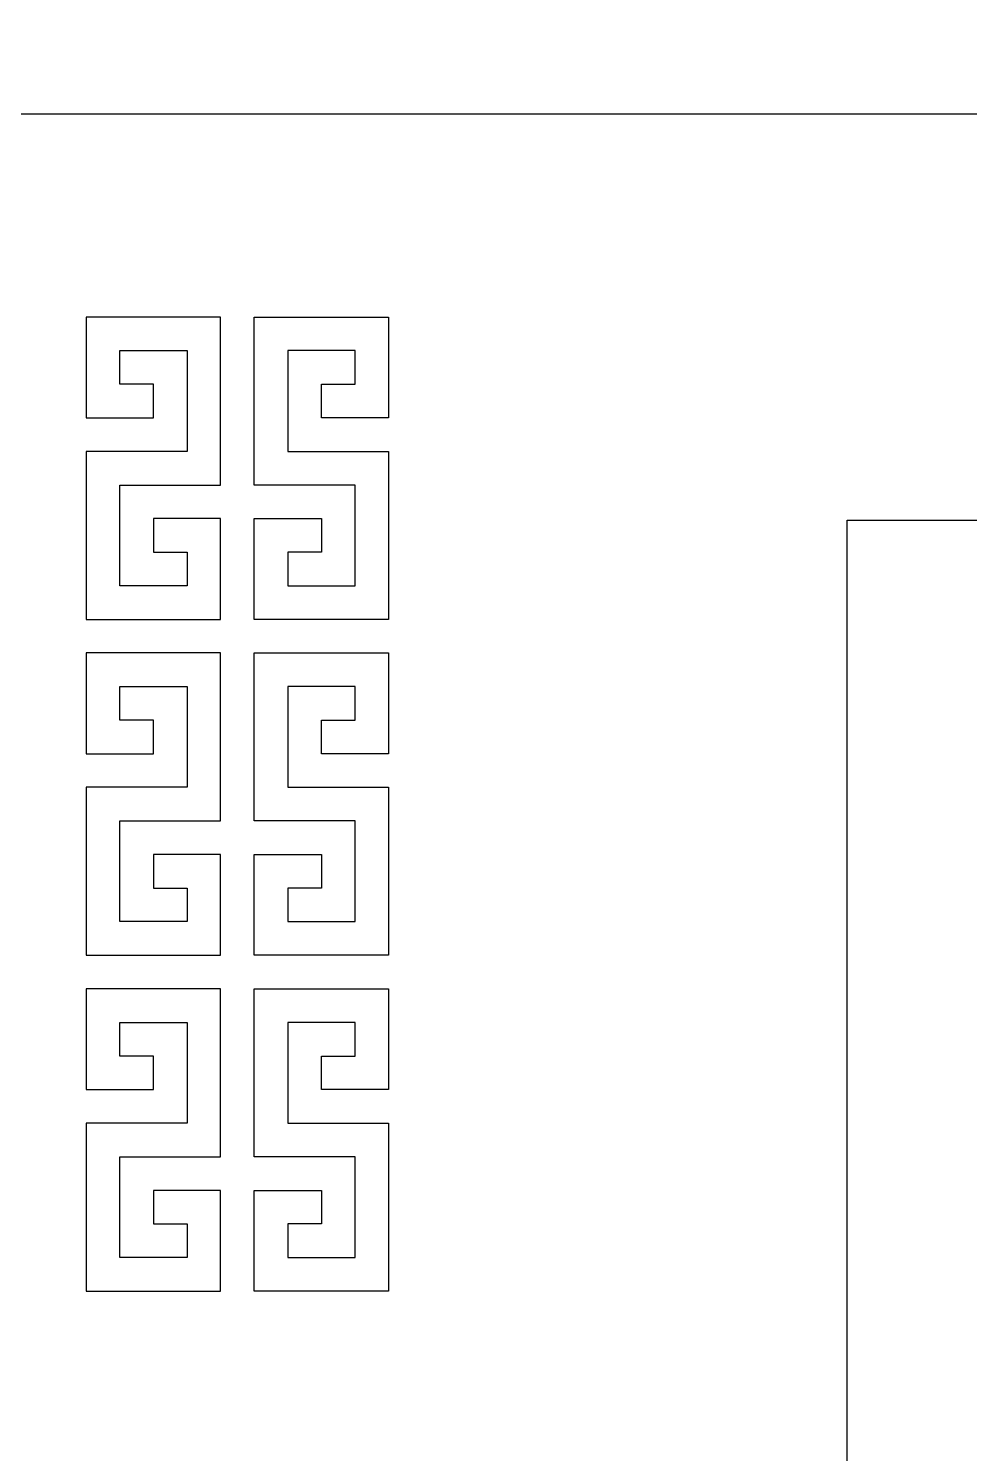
# Model space of a CAD drawing. Header units: centimetres. Extents: x -67.6 to -19.4, y -15.9 to 27.8.
# Drawn here: x -61.308 to -60.149, y -2.431 to -0.676 of the extents above; entities that cross this region are included whole.
import ezdxf

# ---------------------------------------------------------------- set-up
doc = ezdxf.new("R2010")
doc.units = ezdxf.units.CM
doc.header["$MEASUREMENT"] = 0
doc.layers.add('Layer 1', color=7, linetype='Continuous')

msp = doc.modelspace()

# ---------------------------------------------------------------- linework, layer by layer
at = {"layer": 'Layer 1', "color": 250, "lineweight": 25}
msp.add_open_spline([(-53.79952, -5.68124), (-53.79952, -5.68124), (-52.99952, -5.68124), (-52.99952, -5.68124), (-52.99952, -5.68124), (-52.99952, -3.68124), (-52.99952, -3.68124), (-52.99952, -3.68124), (-52.69952, -3.68124), (-52.69952, -3.68124), (-52.69952, -3.68124), (-52.69952, -1.28124), (-52.69952, -1.28124), (-52.69952, -1.28124), (-52.99952, -1.28124), (-52.99952, -1.28124), (-52.99952, -1.28124), (-52.99952, 1.45875), (-52.99952, 1.45875), (-52.99952, 1.45875), (-53.99952, 1.45875), (-53.99952, 1.45875), (-53.99952, 1.45875), (-53.99952, 1.75875), (-53.99952, 1.75875), (-53.99952, 1.75875), (-52.99952, 1.75875), (-52.99952, 1.75875), (-52.99952, 1.75875), (-52.99952, 5.21876), (-52.99952, 5.21876), (-52.99952, 5.21876), (-52.69952, 5.21876), (-52.69952, 5.21876), (-52.69952, 5.21876), (-52.69952, 6.71876), (-52.69952, 6.71876), (-52.69952, 6.71876), (-52.99952, 6.71876), (-52.99952, 6.71876), (-52.99952, 6.71876), (-52.99952, 9.11876), (-52.99952, 9.11876), (-52.99952, 9.11876), (-52.69952, 9.11876), (-52.69952, 9.11876), (-52.69952, 9.11876), (-52.69952, 9.71876), (-52.69952, 9.71876), (-52.69952, 9.71876), (-52.99952, 9.71876), (-52.99952, 9.71876), (-52.99952, 9.71876), (-59.99952, 9.71876), (-59.99952, 9.71876), (-59.99952, 9.71876), (-60.29952, 9.71876), (-60.29952, 9.71876), (-60.29952, 9.71876), (-60.29952, 9.11876), (-60.29952, 9.11876), (-60.29952, 9.11876), (-59.99952, 9.11876), (-59.99952, 9.11876), (-59.99952, 9.11876), (-59.99952, 6.71876), (-59.99952, 6.71876), (-59.99952, 6.71876), (-60.29952, 6.71876), (-60.29952, 6.71876), (-60.29952, 6.71876), (-60.29952, 5.21876), (-60.29952, 5.21876), (-60.29952, 5.21876), (-59.99952, 5.21876), (-59.99952, 5.21876), (-59.99952, 5.21876), (-59.99952, 1.75875), (-59.99952, 1.75875), (-59.99952, 1.75875), (-58.99952, 1.75875), (-58.99952, 1.75875), (-58.99952, 1.75875), (-58.99952, 1.45875), (-58.99952, 1.45875), (-58.99952, 1.45875), (-59.99952, 1.45875), (-59.99952, 1.45875), (-59.99952, 1.45875), (-59.99952, -1.28124), (-59.99952, -1.28124), (-59.99952, -1.28124), (-60.29952, -1.28124), (-60.29952, -1.28124), (-60.29952, -1.28124), (-60.29952, -3.68124), (-60.29952, -3.68124), (-60.29952, -3.68124), (-59.99952, -3.68124), (-59.99952, -3.68124), (-59.99952, -3.68124), (-59.99952, -5.68124), (-59.99952, -5.68124), (-59.99952, -5.68124), (-59.19952, -5.68124), (-59.19952, -5.68124), (-59.08952, -5.68124), (-58.99952, -5.59124), (-58.99952, -5.48124), (-58.99952, -5.48124), (-58.99952, -5.18124), (-58.99952, -5.18124), (-58.99952, -4.35624), (-58.32452, -3.68124), (-57.49952, -3.68124), (-56.72098, -3.68124), (-56.2623, -3.68124), (-55.49952, -3.68124), (-54.67452, -3.68124), (-53.99952, -4.35627), (-53.99952, -5.18124), (-53.99952, -5.18124), (-53.99952, -5.48124), (-53.99952, -5.48124), (-53.99952, -5.59124), (-53.90952, -5.68124), (-53.79952, -5.68124)], degree=3, knots=[0, 0, 0, 0, 0.0238095, 0.0238095, 0.0238095, 0.047619, 0.047619, 0.047619, 0.0714286, 0.0714286, 0.0714286, 0.0952381, 0.0952381, 0.0952381, 0.1190476, 0.1190476, 0.1190476, 0.1428571, 0.1428571, 0.1428571, 0.1666667, 0.1666667, 0.1666667, 0.1904762, 0.1904762, 0.1904762, 0.2142857, 0.2142857, 0.2142857, 0.2380952, 0.2380952, 0.2380952, 0.2619048, 0.2619048, 0.2619048, 0.2857143, 0.2857143, 0.2857143, 0.3095238, 0.3095238, 0.3095238, 0.3333333, 0.3333333, 0.3333333, 0.3571429, 0.3571429, 0.3571429, 0.3809524, 0.3809524, 0.3809524, 0.4047619, 0.4047619, 0.4047619, 0.4285714, 0.4285714, 0.4285714, 0.452381, 0.452381, 0.452381, 0.4761905, 0.4761905, 0.4761905, 0.5, 0.5, 0.5, 0.5238095, 0.5238095, 0.5238095, 0.547619, 0.547619, 0.547619, 0.5714286, 0.5714286, 0.5714286, 0.5952381, 0.5952381, 0.5952381, 0.6190476, 0.6190476, 0.6190476, 0.6428571, 0.6428571, 0.6428571, 0.6666667, 0.6666667, 0.6666667, 0.6904762, 0.6904762, 0.6904762, 0.7142857, 0.7142857, 0.7142857, 0.7380952, 0.7380952, 0.7380952, 0.7619048, 0.7619048, 0.7619048, 0.7857143, 0.7857143, 0.7857143, 0.8095238, 0.8095238, 0.8095238, 0.8333333, 0.8333333, 0.8333333, 0.8571429, 0.8571429, 0.8571429, 0.8809524, 0.8809524, 0.8809524, 0.9047619, 0.9047619, 0.9047619, 0.9285714, 0.9285714, 0.9285714, 0.952381, 0.952381, 0.952381, 0.9761905, 0.9761905, 0.9761905, 1, 1, 1, 1], dxfattribs=at)
at = {"layer": 'Layer 1', "color": 240, "lineweight": 25}
msp.add_open_spline([(-57.1678, -0.78124), (-57.1678, -0.78124), (-67.59952, -0.78124), (-67.59952, -0.78124)], degree=3, dxfattribs=at)
for points in [[(-61.23683, -1.03122), (-61.18166, -1.03122), (-61.12649, -1.03122), (-61.07132, -1.03122), (-61.07132, -1.10019), (-61.07132, -1.16915), (-61.07132, -1.23812), (-61.11269, -1.23812), (-61.15407, -1.23812), (-61.19545, -1.23812), (-61.19545, -1.2795), (-61.19545, -1.32088), (-61.19545, -1.36226), (-61.19545, -1.36226), (-61.11269, -1.36226), (-61.11269, -1.36226), (-61.11269, -1.36226), (-61.11269, -1.32088), (-61.11269, -1.32088), (-61.11269, -1.32088), (-61.15407, -1.32088), (-61.15407, -1.32088), (-61.15407, -1.32088), (-61.15407, -1.2795), (-61.15407, -1.2795), (-61.15407, -1.2795), (-61.07132, -1.2795), (-61.07132, -1.2795), (-61.07132, -1.32088), (-61.07132, -1.36226), (-61.07132, -1.40364), (-61.12649, -1.40364), (-61.18166, -1.40364), (-61.23683, -1.40364), (-61.23683, -1.33467), (-61.23683, -1.2657), (-61.23683, -1.19674), (-61.19545, -1.19674), (-61.15407, -1.19674), (-61.11269, -1.19674), (-61.11269, -1.15536), (-61.11269, -1.11398), (-61.11269, -1.0726), (-61.11269, -1.0726), (-61.19545, -1.0726), (-61.19545, -1.0726), (-61.19545, -1.0726), (-61.19545, -1.11398), (-61.19545, -1.11398), (-61.19545, -1.11398), (-61.15407, -1.11398), (-61.15407, -1.11398), (-61.15407, -1.11398), (-61.15407, -1.15536), (-61.15407, -1.15536), (-61.15407, -1.15536), (-61.23683, -1.15536), (-61.23683, -1.15536), (-61.23683, -1.11398), (-61.23683, -1.0726), (-61.23683, -1.03122)], [(-61.23683, -1.03122), (-61.18166, -1.03122), (-61.12649, -1.03122), (-61.07132, -1.03122), (-61.07132, -1.10019), (-61.07132, -1.16915), (-61.07132, -1.23812), (-61.11269, -1.23812), (-61.15407, -1.23812), (-61.19545, -1.23812), (-61.19545, -1.2795), (-61.19545, -1.32088), (-61.19545, -1.36226), (-61.19545, -1.36226), (-61.11269, -1.36226), (-61.11269, -1.36226), (-61.11269, -1.36226), (-61.11269, -1.32088), (-61.11269, -1.32088), (-61.11269, -1.32088), (-61.15407, -1.32088), (-61.15407, -1.32088), (-61.15407, -1.32088), (-61.15407, -1.2795), (-61.15407, -1.2795), (-61.15407, -1.2795), (-61.07132, -1.2795), (-61.07132, -1.2795), (-61.07132, -1.32088), (-61.07132, -1.36226), (-61.07132, -1.40364), (-61.12649, -1.40364), (-61.18166, -1.40364), (-61.23683, -1.40364), (-61.23683, -1.33467), (-61.23683, -1.2657), (-61.23683, -1.19674), (-61.19545, -1.19674), (-61.15407, -1.19674), (-61.11269, -1.19674), (-61.11269, -1.15536), (-61.11269, -1.11398), (-61.11269, -1.0726), (-61.11269, -1.0726), (-61.19545, -1.0726), (-61.19545, -1.0726), (-61.19545, -1.0726), (-61.19545, -1.11398), (-61.19545, -1.11398), (-61.19545, -1.11398), (-61.15407, -1.11398), (-61.15407, -1.11398), (-61.15407, -1.11398), (-61.15407, -1.15536), (-61.15407, -1.15536), (-61.15407, -1.15536), (-61.23683, -1.15536), (-61.23683, -1.15536), (-61.23683, -1.11398), (-61.23683, -1.0726), (-61.23683, -1.03122)], [(-60.86442, -1.03122), (-60.91959, -1.03122), (-60.97477, -1.03122), (-61.02994, -1.03122), (-61.02994, -1.10019), (-61.02994, -1.16915), (-61.02994, -1.23812), (-60.98856, -1.23812), (-60.94718, -1.23812), (-60.9058, -1.23812), (-60.9058, -1.2795), (-60.9058, -1.32088), (-60.9058, -1.36226), (-60.9058, -1.36226), (-60.98856, -1.36226), (-60.98856, -1.36226), (-60.98856, -1.36226), (-60.98856, -1.32088), (-60.98856, -1.32088), (-60.98856, -1.32088), (-60.94718, -1.32088), (-60.94718, -1.32088), (-60.94718, -1.32088), (-60.94718, -1.2795), (-60.94718, -1.2795), (-60.94718, -1.2795), (-61.02994, -1.2795), (-61.02994, -1.2795), (-61.02994, -1.32088), (-61.02994, -1.36226), (-61.02994, -1.40364), (-60.97477, -1.40364), (-60.91959, -1.40364), (-60.86442, -1.40364), (-60.86442, -1.33467), (-60.86442, -1.2657), (-60.86442, -1.19674), (-60.9058, -1.19674), (-60.94718, -1.19674), (-60.98856, -1.19674), (-60.98856, -1.15536), (-60.98856, -1.11398), (-60.98856, -1.0726), (-60.98856, -1.0726), (-60.9058, -1.0726), (-60.9058, -1.0726), (-60.9058, -1.0726), (-60.9058, -1.11398), (-60.9058, -1.11398), (-60.9058, -1.11398), (-60.94718, -1.11398), (-60.94718, -1.11398), (-60.94718, -1.11398), (-60.94718, -1.15536), (-60.94718, -1.15536), (-60.94718, -1.15536), (-60.86442, -1.15536), (-60.86442, -1.15536), (-60.86442, -1.11398), (-60.86442, -1.0726), (-60.86442, -1.03122)], [(-60.86442, -1.03122), (-60.91959, -1.03122), (-60.97477, -1.03122), (-61.02994, -1.03122), (-61.02994, -1.10019), (-61.02994, -1.16915), (-61.02994, -1.23812), (-60.98856, -1.23812), (-60.94718, -1.23812), (-60.9058, -1.23812), (-60.9058, -1.2795), (-60.9058, -1.32088), (-60.9058, -1.36226), (-60.9058, -1.36226), (-60.98856, -1.36226), (-60.98856, -1.36226), (-60.98856, -1.36226), (-60.98856, -1.32088), (-60.98856, -1.32088), (-60.98856, -1.32088), (-60.94718, -1.32088), (-60.94718, -1.32088), (-60.94718, -1.32088), (-60.94718, -1.2795), (-60.94718, -1.2795), (-60.94718, -1.2795), (-61.02994, -1.2795), (-61.02994, -1.2795), (-61.02994, -1.32088), (-61.02994, -1.36226), (-61.02994, -1.40364), (-60.97477, -1.40364), (-60.91959, -1.40364), (-60.86442, -1.40364), (-60.86442, -1.33467), (-60.86442, -1.2657), (-60.86442, -1.19674), (-60.9058, -1.19674), (-60.94718, -1.19674), (-60.98856, -1.19674), (-60.98856, -1.15536), (-60.98856, -1.11398), (-60.98856, -1.0726), (-60.98856, -1.0726), (-60.9058, -1.0726), (-60.9058, -1.0726), (-60.9058, -1.0726), (-60.9058, -1.11398), (-60.9058, -1.11398), (-60.9058, -1.11398), (-60.94718, -1.11398), (-60.94718, -1.11398), (-60.94718, -1.11398), (-60.94718, -1.15536), (-60.94718, -1.15536), (-60.94718, -1.15536), (-60.86442, -1.15536), (-60.86442, -1.15536), (-60.86442, -1.11398), (-60.86442, -1.0726), (-60.86442, -1.03122)], [(-61.23683, -1.44501), (-61.18166, -1.44501), (-61.12649, -1.44501), (-61.07132, -1.44501), (-61.07132, -1.51398), (-61.07132, -1.58295), (-61.07132, -1.65191), (-61.11269, -1.65191), (-61.15407, -1.65191), (-61.19545, -1.65191), (-61.19545, -1.69329), (-61.19545, -1.73467), (-61.19545, -1.77605), (-61.19545, -1.77605), (-61.11269, -1.77605), (-61.11269, -1.77605), (-61.11269, -1.77605), (-61.11269, -1.73467), (-61.11269, -1.73467), (-61.11269, -1.73467), (-61.15407, -1.73467), (-61.15407, -1.73467), (-61.15407, -1.73467), (-61.15407, -1.69329), (-61.15407, -1.69329), (-61.15407, -1.69329), (-61.07132, -1.69329), (-61.07132, -1.69329), (-61.07132, -1.73467), (-61.07132, -1.77605), (-61.07132, -1.81743), (-61.12649, -1.81743), (-61.18166, -1.81743), (-61.23683, -1.81743), (-61.23683, -1.74846), (-61.23683, -1.6795), (-61.23683, -1.61053), (-61.19545, -1.61053), (-61.15407, -1.61053), (-61.11269, -1.61053), (-61.11269, -1.56915), (-61.11269, -1.52777), (-61.11269, -1.48639), (-61.11269, -1.48639), (-61.19545, -1.48639), (-61.19545, -1.48639), (-61.19545, -1.48639), (-61.19545, -1.52777), (-61.19545, -1.52777), (-61.19545, -1.52777), (-61.15407, -1.52777), (-61.15407, -1.52777), (-61.15407, -1.52777), (-61.15407, -1.56915), (-61.15407, -1.56915), (-61.15407, -1.56915), (-61.23683, -1.56915), (-61.23683, -1.56915), (-61.23683, -1.52777), (-61.23683, -1.48639), (-61.23683, -1.44501)], [(-61.23683, -1.44501), (-61.18166, -1.44501), (-61.12649, -1.44501), (-61.07132, -1.44501), (-61.07132, -1.51398), (-61.07132, -1.58295), (-61.07132, -1.65191), (-61.11269, -1.65191), (-61.15407, -1.65191), (-61.19545, -1.65191), (-61.19545, -1.69329), (-61.19545, -1.73467), (-61.19545, -1.77605), (-61.19545, -1.77605), (-61.11269, -1.77605), (-61.11269, -1.77605), (-61.11269, -1.77605), (-61.11269, -1.73467), (-61.11269, -1.73467), (-61.11269, -1.73467), (-61.15407, -1.73467), (-61.15407, -1.73467), (-61.15407, -1.73467), (-61.15407, -1.69329), (-61.15407, -1.69329), (-61.15407, -1.69329), (-61.07132, -1.69329), (-61.07132, -1.69329), (-61.07132, -1.73467), (-61.07132, -1.77605), (-61.07132, -1.81743), (-61.12649, -1.81743), (-61.18166, -1.81743), (-61.23683, -1.81743), (-61.23683, -1.74846), (-61.23683, -1.6795), (-61.23683, -1.61053), (-61.19545, -1.61053), (-61.15407, -1.61053), (-61.11269, -1.61053), (-61.11269, -1.56915), (-61.11269, -1.52777), (-61.11269, -1.48639), (-61.11269, -1.48639), (-61.19545, -1.48639), (-61.19545, -1.48639), (-61.19545, -1.48639), (-61.19545, -1.52777), (-61.19545, -1.52777), (-61.19545, -1.52777), (-61.15407, -1.52777), (-61.15407, -1.52777), (-61.15407, -1.52777), (-61.15407, -1.56915), (-61.15407, -1.56915), (-61.15407, -1.56915), (-61.23683, -1.56915), (-61.23683, -1.56915), (-61.23683, -1.52777), (-61.23683, -1.48639), (-61.23683, -1.44501)], [(-60.86442, -1.44501), (-60.91959, -1.44501), (-60.97477, -1.44501), (-61.02994, -1.44501), (-61.02994, -1.51398), (-61.02994, -1.58295), (-61.02994, -1.65191), (-60.98856, -1.65191), (-60.94718, -1.65191), (-60.9058, -1.65191), (-60.9058, -1.69329), (-60.9058, -1.73467), (-60.9058, -1.77605), (-60.9058, -1.77605), (-60.98856, -1.77605), (-60.98856, -1.77605), (-60.98856, -1.77605), (-60.98856, -1.73467), (-60.98856, -1.73467), (-60.98856, -1.73467), (-60.94718, -1.73467), (-60.94718, -1.73467), (-60.94718, -1.73467), (-60.94718, -1.69329), (-60.94718, -1.69329), (-60.94718, -1.69329), (-61.02994, -1.69329), (-61.02994, -1.69329), (-61.02994, -1.73467), (-61.02994, -1.77605), (-61.02994, -1.81743), (-60.97477, -1.81743), (-60.91959, -1.81743), (-60.86442, -1.81743), (-60.86442, -1.74846), (-60.86442, -1.6795), (-60.86442, -1.61053), (-60.9058, -1.61053), (-60.94718, -1.61053), (-60.98856, -1.61053), (-60.98856, -1.56915), (-60.98856, -1.52777), (-60.98856, -1.48639), (-60.98856, -1.48639), (-60.9058, -1.48639), (-60.9058, -1.48639), (-60.9058, -1.48639), (-60.9058, -1.52777), (-60.9058, -1.52777), (-60.9058, -1.52777), (-60.94718, -1.52777), (-60.94718, -1.52777), (-60.94718, -1.52777), (-60.94718, -1.56915), (-60.94718, -1.56915), (-60.94718, -1.56915), (-60.86442, -1.56915), (-60.86442, -1.56915), (-60.86442, -1.52777), (-60.86442, -1.48639), (-60.86442, -1.44501)], [(-60.86442, -1.44501), (-60.91959, -1.44501), (-60.97477, -1.44501), (-61.02994, -1.44501), (-61.02994, -1.51398), (-61.02994, -1.58295), (-61.02994, -1.65191), (-60.98856, -1.65191), (-60.94718, -1.65191), (-60.9058, -1.65191), (-60.9058, -1.69329), (-60.9058, -1.73467), (-60.9058, -1.77605), (-60.9058, -1.77605), (-60.98856, -1.77605), (-60.98856, -1.77605), (-60.98856, -1.77605), (-60.98856, -1.73467), (-60.98856, -1.73467), (-60.98856, -1.73467), (-60.94718, -1.73467), (-60.94718, -1.73467), (-60.94718, -1.73467), (-60.94718, -1.69329), (-60.94718, -1.69329), (-60.94718, -1.69329), (-61.02994, -1.69329), (-61.02994, -1.69329), (-61.02994, -1.73467), (-61.02994, -1.77605), (-61.02994, -1.81743), (-60.97477, -1.81743), (-60.91959, -1.81743), (-60.86442, -1.81743), (-60.86442, -1.74846), (-60.86442, -1.6795), (-60.86442, -1.61053), (-60.9058, -1.61053), (-60.94718, -1.61053), (-60.98856, -1.61053), (-60.98856, -1.56915), (-60.98856, -1.52777), (-60.98856, -1.48639), (-60.98856, -1.48639), (-60.9058, -1.48639), (-60.9058, -1.48639), (-60.9058, -1.48639), (-60.9058, -1.52777), (-60.9058, -1.52777), (-60.9058, -1.52777), (-60.94718, -1.52777), (-60.94718, -1.52777), (-60.94718, -1.52777), (-60.94718, -1.56915), (-60.94718, -1.56915), (-60.94718, -1.56915), (-60.86442, -1.56915), (-60.86442, -1.56915), (-60.86442, -1.52777), (-60.86442, -1.48639), (-60.86442, -1.44501)], [(-61.23683, -1.85881), (-61.18166, -1.85881), (-61.12649, -1.85881), (-61.07132, -1.85881), (-61.07132, -1.92777), (-61.07132, -1.99674), (-61.07132, -2.06571), (-61.11269, -2.06571), (-61.15407, -2.06571), (-61.19545, -2.06571), (-61.19545, -2.10708), (-61.19545, -2.14846), (-61.19545, -2.18984), (-61.19545, -2.18984), (-61.11269, -2.18984), (-61.11269, -2.18984), (-61.11269, -2.18984), (-61.11269, -2.14846), (-61.11269, -2.14846), (-61.11269, -2.14846), (-61.15407, -2.14846), (-61.15407, -2.14846), (-61.15407, -2.14846), (-61.15407, -2.10708), (-61.15407, -2.10708), (-61.15407, -2.10708), (-61.07132, -2.10708), (-61.07132, -2.10708), (-61.07132, -2.14846), (-61.07132, -2.18984), (-61.07132, -2.23122), (-61.12649, -2.23122), (-61.18166, -2.23122), (-61.23683, -2.23122), (-61.23683, -2.16226), (-61.23683, -2.09329), (-61.23683, -2.02433), (-61.19545, -2.02433), (-61.15407, -2.02433), (-61.11269, -2.02433), (-61.11269, -1.98295), (-61.11269, -1.94157), (-61.11269, -1.90019), (-61.11269, -1.90019), (-61.19545, -1.90019), (-61.19545, -1.90019), (-61.19545, -1.90019), (-61.19545, -1.94157), (-61.19545, -1.94157), (-61.19545, -1.94157), (-61.15407, -1.94157), (-61.15407, -1.94157), (-61.15407, -1.94157), (-61.15407, -1.98295), (-61.15407, -1.98295), (-61.15407, -1.98295), (-61.23683, -1.98295), (-61.23683, -1.98295), (-61.23683, -1.94157), (-61.23683, -1.90019), (-61.23683, -1.85881)], [(-61.23683, -1.85881), (-61.18166, -1.85881), (-61.12649, -1.85881), (-61.07132, -1.85881), (-61.07132, -1.92777), (-61.07132, -1.99674), (-61.07132, -2.06571), (-61.11269, -2.06571), (-61.15407, -2.06571), (-61.19545, -2.06571), (-61.19545, -2.10708), (-61.19545, -2.14846), (-61.19545, -2.18984), (-61.19545, -2.18984), (-61.11269, -2.18984), (-61.11269, -2.18984), (-61.11269, -2.18984), (-61.11269, -2.14846), (-61.11269, -2.14846), (-61.11269, -2.14846), (-61.15407, -2.14846), (-61.15407, -2.14846), (-61.15407, -2.14846), (-61.15407, -2.10708), (-61.15407, -2.10708), (-61.15407, -2.10708), (-61.07132, -2.10708), (-61.07132, -2.10708), (-61.07132, -2.14846), (-61.07132, -2.18984), (-61.07132, -2.23122), (-61.12649, -2.23122), (-61.18166, -2.23122), (-61.23683, -2.23122), (-61.23683, -2.16226), (-61.23683, -2.09329), (-61.23683, -2.02433), (-61.19545, -2.02433), (-61.15407, -2.02433), (-61.11269, -2.02433), (-61.11269, -1.98295), (-61.11269, -1.94157), (-61.11269, -1.90019), (-61.11269, -1.90019), (-61.19545, -1.90019), (-61.19545, -1.90019), (-61.19545, -1.90019), (-61.19545, -1.94157), (-61.19545, -1.94157), (-61.19545, -1.94157), (-61.15407, -1.94157), (-61.15407, -1.94157), (-61.15407, -1.94157), (-61.15407, -1.98295), (-61.15407, -1.98295), (-61.15407, -1.98295), (-61.23683, -1.98295), (-61.23683, -1.98295), (-61.23683, -1.94157), (-61.23683, -1.90019), (-61.23683, -1.85881)], [(-60.86442, -1.85881), (-60.91959, -1.85881), (-60.97477, -1.85881), (-61.02994, -1.85881), (-61.02994, -1.92777), (-61.02994, -1.99674), (-61.02994, -2.06571), (-60.98856, -2.06571), (-60.94718, -2.06571), (-60.9058, -2.06571), (-60.9058, -2.10708), (-60.9058, -2.14846), (-60.9058, -2.18984), (-60.9058, -2.18984), (-60.98856, -2.18984), (-60.98856, -2.18984), (-60.98856, -2.18984), (-60.98856, -2.14846), (-60.98856, -2.14846), (-60.98856, -2.14846), (-60.94718, -2.14846), (-60.94718, -2.14846), (-60.94718, -2.14846), (-60.94718, -2.10708), (-60.94718, -2.10708), (-60.94718, -2.10708), (-61.02994, -2.10708), (-61.02994, -2.10708), (-61.02994, -2.14846), (-61.02994, -2.18984), (-61.02994, -2.23122), (-60.97477, -2.23122), (-60.91959, -2.23122), (-60.86442, -2.23122), (-60.86442, -2.16226), (-60.86442, -2.09329), (-60.86442, -2.02433), (-60.9058, -2.02433), (-60.94718, -2.02433), (-60.98856, -2.02433), (-60.98856, -1.98295), (-60.98856, -1.94157), (-60.98856, -1.90019), (-60.98856, -1.90019), (-60.9058, -1.90019), (-60.9058, -1.90019), (-60.9058, -1.90019), (-60.9058, -1.94157), (-60.9058, -1.94157), (-60.9058, -1.94157), (-60.94718, -1.94157), (-60.94718, -1.94157), (-60.94718, -1.94157), (-60.94718, -1.98295), (-60.94718, -1.98295), (-60.94718, -1.98295), (-60.86442, -1.98295), (-60.86442, -1.98295), (-60.86442, -1.94157), (-60.86442, -1.90019), (-60.86442, -1.85881)], [(-60.86442, -1.85881), (-60.91959, -1.85881), (-60.97477, -1.85881), (-61.02994, -1.85881), (-61.02994, -1.92777), (-61.02994, -1.99674), (-61.02994, -2.06571), (-60.98856, -2.06571), (-60.94718, -2.06571), (-60.9058, -2.06571), (-60.9058, -2.10708), (-60.9058, -2.14846), (-60.9058, -2.18984), (-60.9058, -2.18984), (-60.98856, -2.18984), (-60.98856, -2.18984), (-60.98856, -2.18984), (-60.98856, -2.14846), (-60.98856, -2.14846), (-60.98856, -2.14846), (-60.94718, -2.14846), (-60.94718, -2.14846), (-60.94718, -2.14846), (-60.94718, -2.10708), (-60.94718, -2.10708), (-60.94718, -2.10708), (-61.02994, -2.10708), (-61.02994, -2.10708), (-61.02994, -2.14846), (-61.02994, -2.18984), (-61.02994, -2.23122), (-60.97477, -2.23122), (-60.91959, -2.23122), (-60.86442, -2.23122), (-60.86442, -2.16226), (-60.86442, -2.09329), (-60.86442, -2.02433), (-60.9058, -2.02433), (-60.94718, -2.02433), (-60.98856, -2.02433), (-60.98856, -1.98295), (-60.98856, -1.94157), (-60.98856, -1.90019), (-60.98856, -1.90019), (-60.9058, -1.90019), (-60.9058, -1.90019), (-60.9058, -1.90019), (-60.9058, -1.94157), (-60.9058, -1.94157), (-60.9058, -1.94157), (-60.94718, -1.94157), (-60.94718, -1.94157), (-60.94718, -1.94157), (-60.94718, -1.98295), (-60.94718, -1.98295), (-60.94718, -1.98295), (-60.86442, -1.98295), (-60.86442, -1.98295), (-60.86442, -1.94157), (-60.86442, -1.90019), (-60.86442, -1.85881)]]:
    msp.add_open_spline(points, degree=3, knots=[0, 0, 0, 0, 0.05, 0.05, 0.05, 0.1, 0.1, 0.1, 0.15, 0.15, 0.15, 0.2, 0.2, 0.2, 0.25, 0.25, 0.25, 0.3, 0.3, 0.3, 0.35, 0.35, 0.35, 0.4, 0.4, 0.4, 0.45, 0.45, 0.45, 0.5, 0.5, 0.5, 0.55, 0.55, 0.55, 0.6, 0.6, 0.6, 0.65, 0.65, 0.65, 0.7, 0.7, 0.7, 0.75, 0.75, 0.75, 0.8, 0.8, 0.8, 0.85, 0.85, 0.85, 0.9, 0.9, 0.9, 0.95, 0.95, 0.95, 1, 1, 1, 1], dxfattribs=at)

doc.saveas('drawing.dxf')
